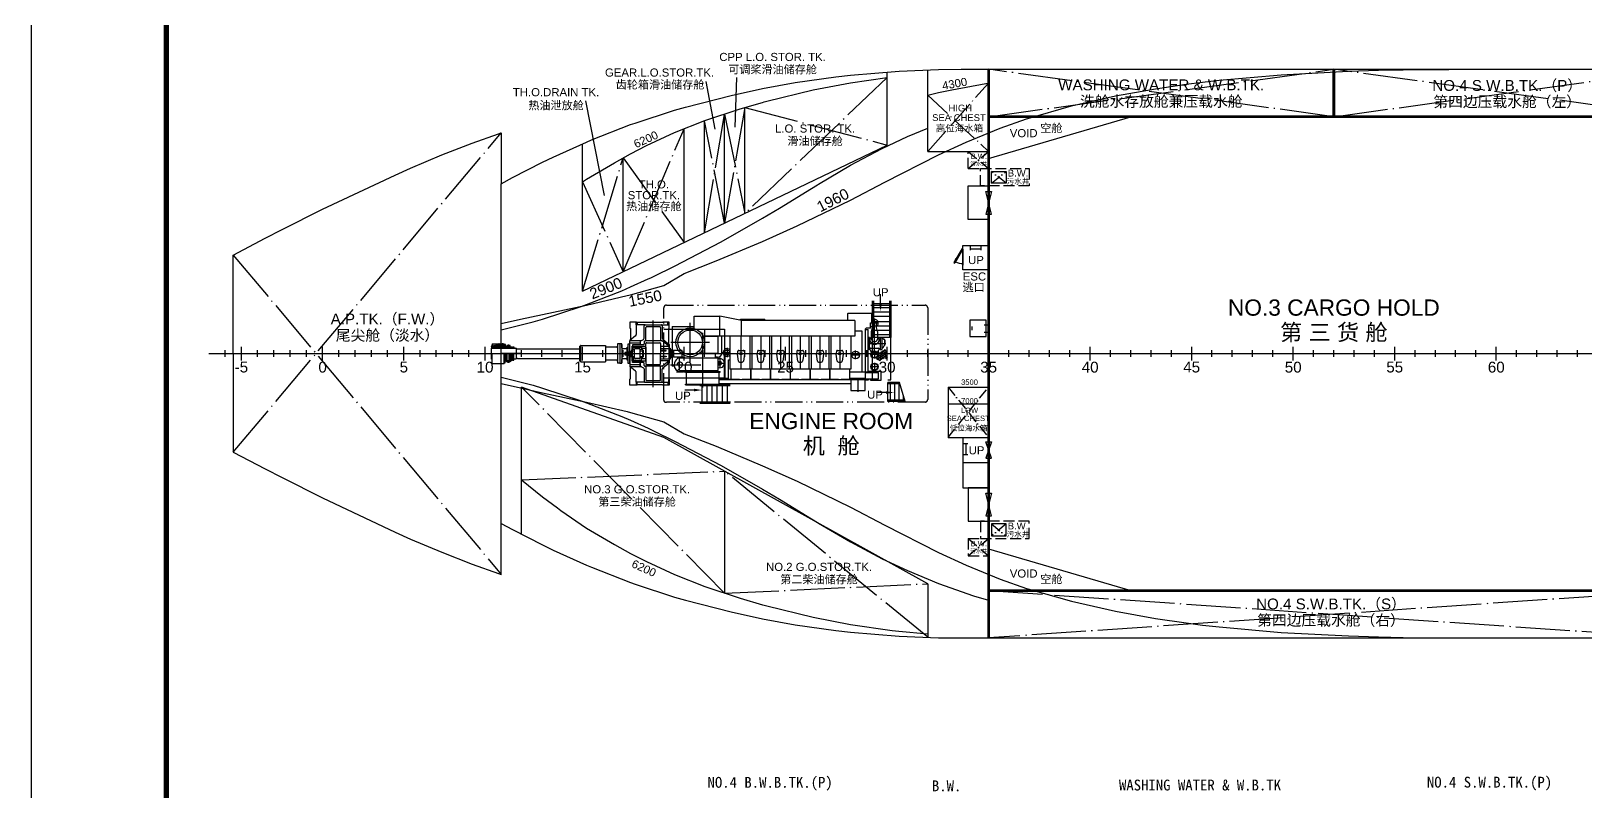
# Model space of a CAD drawing. Header units: millimetres. Extents: x 280824 to 534862, y -106960 to 12040.
# Drawn here: x 280924 to 338353, y -76458 to -48361 of the extents above; entities that cross this region are included whole.
import ezdxf
from ezdxf.enums import TextEntityAlignment as Align

# ---------------------------------------------------------------- set-up
doc = ezdxf.new("R2010")
doc.units = ezdxf.units.MM
doc.header["$LTSCALE"] = 200
for name, pattern in [('CENTER', [27.7, 25, -1, 0.7, -1]), ('CENTER102', [3.1, 2, -0.5, 0.1, -0.5]), ('CENTER105', [6.65, 5, -0.75, 0.15, -0.75]), ('CENTER110', [12.2, 10, -1, 0.2, -1]), ('DASHED102', [2.75, 2, -0.75]), ('DASHED103', [4, 3, -1]), ('PHANTOM105', [7.55, 5, -0.75, 0.15, -0.75, 0.15, -0.75]), ('PHANTOM110', [13.4, 10, -1, 0.2, -1, 0.2, -1]), ('S10', [0])]:
    doc.linetypes.add(name, pattern=pattern)
for name, color, linetype in [('01CONTINUOUS', 2, 'Continuous'), ('02DASHED', 1, 'DASHED103'), ('03CENTER', 3, 'CENTER110'), ('04PHANTOM', 4, 'PHANTOM110'), ('11TEXTE', 4, 'Continuous'), ('12TEXTC', 6, 'Continuous'), ('CENTER', 3, 'CENTER'), ('EQUIPMENT', 9, 'Continuous'), ('G_STAIR_RAILING', 3, 'Continuous'), ('MARKS', 130, 'Continuous'), ('TEXT-ENG', 7, 'Continuous')]:
    doc.layers.add(name, color=color, linetype=linetype)
doc.layers.add('AM_0', color=7, linetype='Continuous', lineweight=30)
doc.styles.add('SWISS721LIGHTBT', font='swissl.ttf')

# ---------------------------------------------------------------- blocks, each defined once
blk = doc.blocks.new('FRAME')
for p, q in [((-3600, -125), (-3600, 125)), ((-3000, -250), (-3000, 250)), ((-2400, -125), (-2400, 125)), ((-1800, -125), (-1800, 125)), ((-1200, -125), (-1200, 125)), ((-600, -125), (-600, 125)), ((0, -250), (0, 250)), ((600, -125), (600, 125)), ((1200, -125), (1200, 125)), ((1800, -125), (1800, 125)), ((2400, -125), (2400, 125)), ((3000, -250), (3000, 250)), ((3600, -125), (3600, 125)), ((4200, -125), (4200, 125)), ((4800, -125), (4800, 125)), ((5400, -125), (5400, 125)), ((6000, -250), (6000, 250)), ((6600, -125), (6600, 125)), ((7350, -125), (7350, 125)), ((8100, -125), (8100, 125)), ((8850, -125), (8850, 125)), ((9600, -250), (9600, 250)), ((10350, -125), (10350, 125)), ((11100, -125), (11100, 125)), ((11850, -125), (11850, 125)), ((12600, -125), (12600, 125)), ((13350, -250), (13350, 250)), ((14100, -125), (14100, 125)), ((14850, -125), (14850, 125)), ((15600, -125), (15600, 125)), ((16350, -125), (16350, 125)), ((17100, -250), (17100, 250)), ((17850, -125), (17850, 125)), ((18600, -125), (18600, 125)), ((19350, -125), (19350, 125)), ((20100, -125), (20100, 125)), ((20850, -250), (20850, 250)), ((21600, -125), (21600, 125)), ((22350, -125), (22350, 125)), ((23100, -125), (23100, 125)), ((23850, -125), (23850, 125)), ((24600, -250), (24600, 250)), ((25350, -125), (25350, 125)), ((26100, -125), (26100, 125)), ((26850, -125), (26850, 125)), ((27600, -125), (27600, 125)), ((28350, -250), (28350, 250)), ((29100, -125), (29100, 125)), ((29850, -125), (29850, 125)), ((30600, -125), (30600, 125)), ((31350, -125), (31350, 125)), ((32100, -250), (32100, 250)), ((32850, -125), (32850, 125)), ((33600, -125), (33600, 125)), ((34350, -125), (34350, 125)), ((35100, -125), (35100, 125)), ((35850, -250), (35850, 250)), ((36600, -125), (36600, 125)), ((37350, -125), (37350, 125)), ((38100, -125), (38100, 125)), ((38850, -125), (38850, 125)), ((39600, -250), (39600, 250)), ((40350, -125), (40350, 125)), ((41100, -125), (41100, 125)), ((41850, -125), (41850, 125)), ((42600, -125), (42600, 125)), ((43350, -250), (43350, 250)), ((44100, -125), (44100, 125)), ((44850, -125), (44850, 125)), ((45600, -125), (45600, 125)), ((46350, -125), (46350, 125))]:
    blk.add_line(p, q)
at = {"layer": '11TEXTE', "style": 'SWISS721LIGHTBT'}
for s, p in [('-5', (-3000, -500)), ('0', (0, -500)), ('5', (3000, -500)), ('10', (6000, -500)), ('15', (9600, -500)), ('20', (13350, -500)), ('25', (17100, -500)), ('30', (20850, -500)), ('35', (24600, -500)), ('40', (28350, -500)), ('45', (32100, -500)), ('50', (35850, -500)), ('55', (39600, -500)), ('60', (43350, -500))]:
    blk.add_text(s, height=400, dxfattribs=at).set_placement(p, align=Align.MIDDLE)
blk = doc.blocks.new('HATCH600')
for p, q in [((74, 137), (-61, 137)), ((0, -300), (0, 300)), ((0, 300), (600, 300)), ((518, -65), (518, 65)), ((600, 300), (600, -300)), ((74, -137), (-61, -137)), ((600, -300), (0, -300))]:
    blk.add_line(p, q)
blk = doc.blocks.new('STAIR1000')
for p, q in [((-700, 350), (0, 350)), ((-700, 300), (0, 300)), ((-596, 300), (-596, -300)), ((-431, 300), (-431, -300)), ((-267, 300), (-267, -300)), ((-102, 300), (-102, -300)), ((-700, -300), (0, -300)), ((-700, -350), (0, -350))]:
    blk.add_line(p, q)
blk = doc.blocks.new('GEARBOX-Z')
at = {"color": 9, "linetype": 'CENTER'}
for p, q in [((0, -1238.27419), (0, 1218.51123)), ((-1208.82083, 0), (1056.05856, 0))]:
    blk.add_line(p, q, dxfattribs=at)
at = {"linetype": 'S10'}
for points in [[(534.9997, 353.99766), (534.99894, 929.99984, -0.414214), (544.99894, 940), (550, 940), (550, 1165), (325, 1165), (325, 1160.00076, -0.414214), (314.99908, 1150.00076), (-564.93302, 1150.0679, -0.41619), (-575.0003, 1160.06776), (-575.00016, 1165), (-800, 1165), (-800, 940), (-795, 940, -0.414214), (-785, 930), (-785, 495.46876)], [(-279.73404, 1058.92152), (-584.6283, 1058.92152), (-584.6283, 699.67392, -0.216512), (-606.62812, 651.25138), (-804.82224, 478.1569)], [(-450.10254, 478.1569), (-420.09446, 478.1569, 0.137038), (-403.43628, 482.80976), (-336.65802, 523.2724, 0.262282), (-311.87912, 567.25952), (-311.87912, 1026.77658, -0.414214), (-279.73404, 1058.92152), (279.73388, 1058.92152, -0.414214), (311.87896, 1026.77658), (311.87896, 569.43512, 0.229491), (336.32324, 518.98194), (550, 341.5413)], [(-250, 466.10214), (-250, 965.05798, -0.414214), (-217.85508, 997.20292), (217.85492, 997.20292, -0.414214), (250, 965.05798), (250, 466.10214)], [(-897.0003, 180.0116), (-1038.83716, 180.01098, -0.414214), (-1075.00034, 216.17432), (-1075.00018, 355), (-1150.00004, 355), (-1150.00004, -355), (-1075.00018, -355), (-1075.00034, -216.17584, -0.414214), (-1038.83732, -180.01282), (-897.0003, -180.01252)], [(550, 269.21432), (320.64178, 459.17678, 0.168773), (300.71, 466.10214), (-281.87942, 466.102, 0.414214), (-311.87928, 436.102), (-311.87928, 359.99984, -0.414214), (-341.87942, 329.99984), (-707.5885, 330), (-707.5891, 269.21418)], [(-614.28436, -186.8431, -0.414214), (-640.0003, -161.12702), (-640.0003, 161.1264, -0.414214), (-614.28436, 186.8425), (-485.71624, 186.8425, -0.414214), (-460.0003, 161.1264), (-460.0003, -161.12702, -0.414214), (-485.71624, -186.8431), (-614.28436, -186.8431)], [(-249.99984, 241.0872), (-249.99984, 0), (-249.99984, 375.29282, -0.414214), (-224.2839, 401.00892), (224.2839, 401.00892, -0.414214), (250, 375.29282), (250, 0)], [(-249.99984, -241.08718), (-249.99984, -0.00008), (-249.99984, -375.29282, 0.414214), (-224.2839, -401.0089), (224.2839, -401.0089, 0.414214), (250, -375.29282), (250, 0)], [(-279.73404, -1058.92158), (-584.6283, -1058.92158), (-584.6283, -699.67392, 0.216513), (-606.62812, -651.25138), (-804.82224, -478.15674)], [(535, -353.99734), (535, -930.00008, 0.414214), (545, -940.00008), (549.99984, -940), (550, -1165), (324.99984, -1165), (324.99984, -1159.99962, 0.414214), (315.00016, -1149.99962), (-575.00016, -1149.96002), (-575.00016, -1164.95262), (-800, -1165), (-800.00016, -940), (-794.422, -940.00008), (-794.422, -940.00008), (-792.59084, -939.8165), (-791.65376, -939.56964), (-790.72254, -939.2118), (-789.81434, -938.74148), (-788.9469, -938.16108), (-788.13758, -937.47718), (-787.40224, -936.7004), (-786.75426, -935.84484), (-786.2037, -934.9273), (-785.75684, -933.96616), (-785.416, -932.98022), (-785.17982, -931.98768), (-785.04362, -931.00516), (-785.00016, -930.04708), (-785.00016, -495.4686)], [(550, -269.21432), (320.64178, -459.17678, -0.168774), (300.71, -466.10214), (-281.87942, -466.10198, -0.414214), (-311.87928, -436.10206), (-311.87928, -359.99992, 0.414214), (-341.87942, -329.99992), (-707.5885, -330.00008), (-707.5891, -269.21424)], [(-450.10254, -478.15674), (-420.09446, -478.15674, -0.13704), (-403.43628, -482.80976), (-336.65802, -523.27248, -0.262283), (-311.87912, -567.2596), (-311.87912, -1026.77658, 0.414214), (-279.73404, -1058.92158), (279.73388, -1058.9215, 0.414214), (311.87896, -1026.7765), (311.87896, -569.43512, -0.22949), (336.32324, -518.98186), (550, -341.54106)], [(-250, -466.10198), (-250, -965.05798, 0.414214), (-217.85508, -997.20298), (217.85492, -997.2029, 0.414214), (250, -965.0579), (250, -466.10198)]]:
    blk.add_lwpolyline(points, format="xyb", dxfattribs=at)
for points in [[(-584.6283, 1058.92136), (-584.6283, 1150), (-584.6283, 1058.92136)], [(-584.6283, 1058.92152), (-584.6283, 1150), (-555.69794, 1150), (-555.69794, 1058.92152), (-584.6283, 1058.92152)], [(506.06918, 1058.92182), (506.06918, 1155.35644), (534.99984, 1155.35644), (534.99984, 952.0543)], [(279.73388, 1058.92152), (534.99984, 1058.92152)], [(-1075.00018, 340.7367), (-1075.00034, -340.7373)], [(-850.00016, 44.99992), (-980.00016, 44.99992), (-980.00016, -45.00008), (-850.00016, -45.00008)], [(-897.00042, 44.99992), (-897.00042, 240), (-870.0003, 240), (-870.0003, 44.99992)], [(-804.82224, 52.23564), (-804.82224, 350), (-870.0003, 350), (-870.0003, 44.99992)], [(-804.0242, 52.23564), (-850.00016, 52.23594), (-850.00016, -52.2358), (-804.0242, -52.2358)], [(-804.82224, 52.23564), (-804.82224, 478.1569), (-450.10254, 478.1569), (-450.10254, 329.99984)], [(-804.82224, 399.63502), (-450.10254, 399.63502)], [(-804.0242, 0.00024), (-804.0242, 54.64654), (-801.61316, 57.0578)], [(-804.0242, 0.00024), (-804.0242, -54.64608), (-801.61316, -57.05742)], [(-783.93356, 0.00024), (-783.93356, 64.29008), (-788.5733, 72.3262), (-801.61316, 72.3262), (-801.61316, 0.00024)], [(-801.61316, 5.62524), (-783.93356, 5.62524)], [(-783.93356, 0.00024), (-783.93356, -64.28962), (-788.5733, -72.32582), (-801.61316, -72.32582), (-801.61316, 0.00024)], [(-788.5733, 72.3262), (-788.5733, 5.62524)], [(-771.87912, 62.2808), (-783.93356, 62.2808), (-783.93356, 0.00024)], [(-771.87912, -62.28034), (-783.93356, -62.28034), (-783.93356, 0.00024)], [(-767.86102, 64.29008), (-771.87912, 64.29008), (-771.87912, 0.00024)], [(-767.86102, -64.28962), (-771.87912, -64.28962), (-771.87912, 0.00024)], [(-743.75228, 100.45304), (-767.86102, 86.53366), (-767.86102, 0.00024)], [(-743.75228, -100.45266), (-767.86102, -86.53328), (-767.86102, 0.00024)], [(-719.64356, 136.61636), (-743.75228, 136.61636), (-743.75228, 0.00024)], [(-719.64356, -269.21456), (-719.64356, 269.21432)], [(-719.64356, 269.21432), (-249.99984, 269.21432)], [(-719.6434, 188.68058), (-694.24514, 188.68058)], [(-640.0003, 150.67932), (-719.6434, 150.67932), (-719.6434, -150.67954), (-640.0003, -150.67948)], [(-719.6434, 101.27366), (-640.0003, 101.27366)], [(-694.24514, 150.67932), (-694.24514, 241.0872), (-405.75576, 241.0872), (-405.75576, 150.67932)], [(-460.00016, -150.67948), (-359.54712, -150.67948), (-359.54712, 150.67932), (-460.00016, 150.67932)], [(-460.00016, 101.27366), (-359.54712, 101.27366)], [(-250, 188.68058), (-405.75576, 188.68058)], [(250, 269.21432), (552.4115, 269.21432), (552.4115, -269.21448), (250, -269.21448)], [(250, 188.68058), (552.4115, 188.68058)], [(250, 96.4351), (444.47724, 96.4351), (444.47724, 115.72204), (250, 115.72204), (250, 96.4351)], [(458.48404, 341.5413), (552.4115, 341.5413), (552.4115, -341.54), (458.48588, -341.54)], [(552.4115, 203.39904), (582.1457, 203.39904), (582.14492, -203.39828), (552.41104, -203.39828), (552.4115, 203.39904)], [(552.4115, 184.83398), (552.4115, 253.1421)], [(582.1457, 163.21746), (600.62896, 152.54608), (600.62852, -152.54562), (582.14492, -163.217)], [(600.62896, 126.25092), (604.64722, 126.25092), (604.64706, -126.25046), (600.62852, -126.25046)], [(604.64722, 124.24148), (700, 124.24118), (699.99954, -124.24134), (604.64706, -124.24134)], [(999.99984, 115), (699.9997, 115), (699.99954, -115), (999.9997, -115), (999.99984, 115)], [(-870.0003, -240.00008), (-897.00042, -240), (-897.00042, -45.00008)], [(-870.0003, -45.00008), (-870.0003, -350)], [(-870.0003, -45.00008), (-870.0003, -240.00008)], [(-870.0003, -350), (-804.82224, -350), (-804.82224, -52.2358)], [(-804.82224, -52.23572), (-804.82224, -478.15696), (-450.10254, -478.15696), (-450.10254, -329.99992)], [(-804.82224, -399.63494), (-450.10254, -399.63494)], [(-783.93356, -5.62538), (-801.61316, -5.62538)], [(-788.5733, -72.32582), (-788.5733, -5.62538)], [(-719.64356, -136.61628), (-743.75228, -136.61628), (-743.75228, -0.00008)], [(-719.6434, -101.27372), (-640.0003, -101.27364)], [(-719.6434, -188.6811), (-694.24514, -188.68102)], [(-719.6434, -269.21456), (-250.00016, -269.21448)], [(-694.24514, -150.67948), (-694.24514, -241.0878), (-405.75576, -241.0878), (-405.75576, -150.67948)], [(-460.00016, -101.27364), (-359.54712, -101.27364)], [(-450.10254, -356.86142), (-450.10268, -478.15674)], [(-250, -188.68102), (-405.75576, -188.68102)], [(250, -96.43494), (444.47724, -96.43494), (444.47724, -115.7219), (250, -115.7219), (250, -96.43494)], [(250, -188.68102), (552.4115, -188.68102)], [(-584.6283, -1058.92158), (-584.6283, -1150.00694), (-555.69794, -1150.00694), (-555.69794, -1058.92158), (-584.6283, -1058.92158)], [(279.73388, -1058.9215), (535, -1058.9215)], [(506.06934, -1058.92174), (506.06934, -1155.35652), (535, -1155.35652), (534.99984, -952.05436)]]:
    blk.add_lwpolyline(points, dxfattribs=at)
blk = doc.blocks.new('A$C685D6486')
at = {"xscale": 1.075}
blk.add_blockref('GEARBOX-Z', (1299, 1238), dxfattribs=at)
blk = doc.blocks.new('M43-Z')
at = {"linetype": 'ByBlock'}
for p, q in [((-1722, 1384), (-781, 1384)), ((-1722, 943), (-1722, 1384)), ((-781, 650), (-781, 1384)), ((17, 1223), (-781, 1384)), ((-21, 1273), (884, 1273)), ((-21, 1231), (-21, 1273)), ((4210, 1223), (17, 1223)), ((17, 650), (17, 1223)), ((884, 1223), (884, 1273)), ((3940, 1465), (3940, 1223)), ((4830, 1475), (3950, 1475)), ((4210, 1223), (4210, 650)), ((4830, 1135), (4830, 1475)), ((4830, 1223), (4860, 1241)), ((-2540, 1000), (-1722, 1000)), ((4210, 650), (-1397, 650)), ((-1393, 640), (-835, 640)), ((-835, 20), (-835, 640)), ((-711, 650), (-711, 15)), ((-711, 650), (-711, 15)), ((-405, 650), (-405, -580)), ((325, 650), (325, -580)), ((405, 650), (405, -580)), ((1055, 650), (1055, -580)), ((1135, 650), (1135, -580)), ((1785, 650), (1785, -580)), ((1865, 650), (1865, -580)), ((2515, 650), (2515, -580)), ((2595, 650), (2595, -580)), ((3245, 650), (3245, -580)), ((3325, 650), (3325, -580)), ((4055, 650), (4055, -580)), ((4210, 840), (4465, 840)), ((4465, 840), (4465, -689)), ((4465, 815), (4465, -584)), ((4585, 900), (4626, 937)), ((4585, 900), (4585, -689)), ((4585, 885), (4697, 885)), ((4792, 937), (4626, 937)), ((4697, -645), (4697, 885)), ((4747, 596), (4697, 596)), ((4747, 146), (4747, 596)), ((4792, 1135), (4830, 1135)), ((4792, 937), (4792, 1135)), ((4860, 984), (4792, 990)), ((4825, 813), (4860, 969)), ((4825, 813), (4825, 809)), ((4825, 535), (4825, 809)), ((4825, 535), (4825, 809)), ((4860, 971), (4860, 1120)), ((4860, 971), (4860, 970)), ((4860, 970), (4860, 970)), ((4860, 970), (4860, 969)), ((5010, 971), (5010, 1120)), ((5010, 970), (5010, 971)), ((5010, 969), (5010, 970)), ((5010, 970), (5010, 970)), ((5045, 813), (5010, 969)), ((5045, 813), (5045, 809)), ((5045, 809), (5045, 534)), ((5045, 809), (5045, 534)), ((5147, 596), (5147, 146)), ((5147, 596), (5204, 596)), ((5204, 596), (5204, 146)), ((-1519, 20), (-835, 20)), ((-935, -160), (-935, 20)), ((-120, 85), (-129, 17)), ((-80, 120), (80, 120)), ((120, 85), (129, 17)), ((610, 85), (601, 17)), ((650, 120), (810, 120)), ((850, 85), (859, 17)), ((1340, 85), (1331, 17)), ((1380, 120), (1540, 120)), ((1580, 85), (1589, 17)), ((2070, 85), (2061, 17)), ((2110, 120), (2270, 120)), ((2310, 85), (2319, 17)), ((2800, 85), (2791, 17)), ((2840, 120), (3000, 120)), ((3040, 85), (3049, 17)), ((3530, 85), (3521, 17)), ((3570, 120), (3730, 120)), ((3770, 85), (3779, 17)), ((4747, 146), (4697, 146)), ((4747, 551), (4771, 546)), ((4747, 191), (4785, 198)), ((4805, 201), (5068, 201)), ((5082, 200), (5068, 201)), ((5082, 200), (5147, 191)), ((5100, 544), (5147, 551)), ((5147, 146), (5204, 146)), ((5204, 555), (5242, 553)), ((5204, 191), (5242, 201)), ((5242, 553), (5306, 521)), ((5273, 293), (5242, 201)), ((5273, 293), (5306, 302)), ((5316, 521), (5306, 521)), ((5316, 302), (5306, 302)), ((5316, 302), (5316, 521)), ((5316, 497), (5316, 498)), ((5318, 496), (5316, 497)), ((5316, 326), (5318, 327)), ((5316, 326), (5316, 326)), ((5319, 494), (5318, 496)), ((5318, 327), (5319, 329)), ((5321, 493), (5319, 494)), ((5319, 329), (5321, 330)), ((5322, 492), (5321, 493)), ((5321, 330), (5322, 332)), ((5323, 490), (5322, 492)), ((5322, 332), (5323, 333)), ((5324, 489), (5323, 490)), ((5323, 333), (5324, 334)), ((5326, 488), (5324, 489)), ((5324, 334), (5326, 335)), ((5326, 488), (5326, 488)), ((5326, 336), (5326, 488)), ((5326, 335), (5326, 336)), ((-2466, -459), (-2540, -459)), ((-2265, -160), (-835, -160)), ((-2265, -620), (-2265, -160)), ((-861, -135), (-935, -135)), ((-835, -620), (-835, -160)), ((-457, -236), (-405, -236)), ((-457, -950), (-457, -236)), ((-90, -281), (-129, -19)), ((-50, -315), (50, -315)), ((129, -19), (90, -281)), ((640, -281), (601, -19)), ((680, -315), (780, -315)), ((859, -19), (820, -281)), ((1370, -281), (1331, -19)), ((1410, -315), (1510, -315)), ((1589, -19), (1550, -281)), ((2100, -281), (2061, -19)), ((2140, -315), (2240, -315)), ((2319, -19), (2280, -281)), ((2830, -281), (2791, -19)), ((2870, -315), (2970, -315)), ((3049, -19), (3010, -281)), ((3560, -281), (3521, -19)), ((3600, -315), (3700, -315)), ((3779, -19), (3740, -281)), ((-2265, -620), (-835, -620)), ((-2071, -675), (-2243, -675)), ((-2050, -660), (-760, -660)), ((-2050, -680), (-2050, -660)), ((-2050, -680), (-760, -680)), ((-2050, -1134), (-760, -1134)), ((-2050, -1154), (-2050, -1134)), ((-2010, -1134), (-2010, -680)), ((-952, -660), (-952, -620)), ((-800, -1134), (-800, -680)), ((-457, -915), (-800, -915)), ((4585, -965), (-800, -965)), ((4065, -1120), (-800, -1120)), ((-760, -680), (-760, -660)), ((-760, -1154), (-760, -1134)), ((-370, -955), (-452, -955)), ((4055, -580), (-405, -580)), ((-366, -580), (-366, -950)), ((-364, -719), (-366, -719)), ((-364, -744), (-366, -744)), ((-364, -915), (-366, -915)), ((-364, -950), (-364, -580)), ((-364, -951), (-364, -952)), ((-364, -952), (-364, -952)), ((-48, -955), (-359, -955)), ((360, -955), (48, -955)), ((364, -580), (364, -952)), ((364, -665), (366, -665)), ((366, -696), (364, -696)), ((366, -915), (364, -915)), ((364, -952), (364, -952)), ((366, -950), (366, -580)), ((366, -951), (366, -952)), ((366, -952), (366, -952)), ((682, -955), (371, -955)), ((1090, -955), (778, -955)), ((1094, -580), (1094, -952)), ((1094, -665), (1096, -665)), ((1096, -696), (1094, -696)), ((1096, -915), (1094, -915)), ((1094, -952), (1094, -952)), ((1096, -950), (1096, -580)), ((1096, -951), (1096, -952)), ((1096, -952), (1096, -952)), ((1412, -955), (1101, -955)), ((1820, -955), (1508, -955)), ((1795, -967), (1795, -965)), ((1824, -580), (1824, -952)), ((1824, -665), (1826, -665)), ((1826, -696), (1824, -696)), ((1826, -915), (1824, -915)), ((1824, -952), (1824, -952)), ((1826, -950), (1826, -580)), ((1826, -951), (1826, -952)), ((1826, -952), (1826, -952)), ((2142, -955), (1831, -955)), ((2550, -955), (2238, -955)), ((2554, -580), (2554, -952)), ((2554, -580), (2554, -952)), ((2554, -665), (2556, -665)), ((2554, -665), (2556, -665)), ((2556, -696), (2554, -696)), ((2556, -696), (2554, -696)), ((2556, -915), (2554, -915)), ((2556, -915), (2554, -915)), ((2554, -952), (2554, -952)), ((2554, -952), (2554, -952)), ((2556, -950), (2556, -580)), ((2556, -951), (2556, -952)), ((2556, -951), (2556, -952)), ((2556, -952), (2556, -952)), ((2556, -952), (2556, -952)), ((2872, -955), (2561, -955)), ((3280, -955), (2968, -955)), ((3284, -580), (3284, -952)), ((3284, -665), (3286, -665)), ((3286, -696), (3284, -696)), ((3286, -915), (3284, -915)), ((3284, -952), (3284, -952)), ((3286, -950), (3286, -580)), ((3286, -951), (3286, -952)), ((3286, -952), (3286, -952)), ((3602, -955), (3291, -955)), ((4009, -955), (3698, -955)), ((4014, -580), (4014, -952)), ((4691, -689), (4014, -689)), ((4585, -915), (4014, -915)), ((4014, -952), (4014, -952)), ((4065, -965), (4065, -1365)), ((4585, -689), (4585, -985)), ((4585, -695), (5077, -695)), ((4585, -935), (5077, -935)), ((4695, -985), (4585, -985)), ((4595, -1365), (4595, -985)), ((4691, -645), (4691, -695)), ((4691, -645), (5185, -645)), ((4695, -935), (4695, -985)), ((4790, -977), (4789, -935)), ((4790, -977), (5185, -977)), ((5077, -935), (5077, -695)), ((5185, -977), (5185, -645)), ((-2050, -1154), (-760, -1154)), ((4065, -1365), (4595, -1365))]:
    blk.add_line(p, q, dxfattribs=at)
at = {"color": 9, "linetype": 'CENTER'}
for p, q in [((4935, -39), (4935, 1293)), ((-1872, -301), (-1872, 1131)), ((-1405, -1254), (-1405, 771)), ((0, 650), (0, -580)), ((730, 650), (730, -580)), ((1460, 650), (1460, -580)), ((2190, 650), (2190, -580)), ((2920, 650), (2920, -580)), ((3650, 650), (3650, -580)), ((5088, 1120), (4792, 1120)), ((-1157, 415), (-2588, 415)), ((-678, 40), (-405, 40)), ((-510, 208), (-510, -128)), ((-405, 0), (4697, 0)), ((4235, -203), (4235, 118)), ((4685, 371), (5349, 371)), ((-2598, -416), (-1485, -416)), ((-835, -357), (-593, -357)), ((-781, -149), (-781, -530)), ((4068, -50), (4402, -50)), ((4330, -1410), (4330, -947))]:
    blk.add_line(p, q, dxfattribs=at)
blk.add_line((-2540, 1000), (-2540, -459))
at = {"linetype": 'ByBlock'}
for centre, radius in [((-1872, 415), 530), ((-1872, 415), 456), ((-510, 40), 90), ((0, 0), 40), ((730, 0), 40), ((1460, 0), 40), ((2190, 0), 40), ((2920, 0), 40), ((3650, 0), 40), ((4235, -50), 142), ((-781, -357), 44), ((-781, -357), 13.5)]:
    blk.add_circle(centre, radius, dxfattribs=at)
for centre, radius, start, end in [((3950, 1465), 10, 90, 180), ((4935, 1120), 142, 301.76639, 121.63727), ((4935, 1120), 75, 0, 180), ((4908, 502), 144, 125.2512, 186.26576), ((4962, 502), 144, 353.73424, 54.7488), ((-861, 15), 150, 270, 0), ((-510, 40), 142, 42.53398, 317.46602), ((0, 0), 130, 172.29795, 188.4787), ((-80, 80), 40, 90, 172.29795), ((80, 80), 40, 7.70205, 90), ((0, 0), 130, 351.5213, 7.70205), ((730, 0), 130, 172.29795, 188.4787), ((650, 80), 40, 90, 172.29795), ((810, 80), 40, 7.70205, 90), ((730, 0), 130, 351.5213, 7.70205), ((1460, 0), 130, 172.29795, 188.4787), ((1380, 80), 40, 90, 172.29795), ((1540, 80), 40, 7.70205, 90), ((1460, 0), 130, 351.5213, 7.70205), ((2190, 0), 130, 172.29795, 188.4787), ((2110, 80), 40, 90, 172.29795), ((2270, 80), 40, 7.70205, 90), ((2190, 0), 130, 351.5213, 7.70205), ((2920, 0), 130, 172.29795, 188.4787), ((2840, 80), 40, 90, 172.29795), ((3000, 80), 40, 7.70205, 90), ((2920, 0), 130, 351.5213, 7.70205), ((3650, 0), 130, 172.29795, 188.4787), ((3570, 80), 40, 90, 172.29795), ((3730, 80), 40, 7.70205, 90), ((3650, 0), 130, 351.5213, 7.70205), ((4935, 507), 172, 187.01708, 351.85855), ((4935, 178), 170, 174.35708, 6.33883), ((4805, 101), 100, 90, 101.76829), ((4935, 550), 111, 187.65515, 352.34485), ((-2187, -413), 280, 66.18987, 180.56217), ((-2219, -427), 249, 177.34064, 264.43548), ((-2034, -413), 264, 150.99454, 209.00546), ((-781, -357), 170, 251.47738, 108.52262), ((-781, -357), 63.5, 211.75805, 148.24195), ((-50, -275), 40, 188.4787, 270), ((50, -275), 40, 270, 351.5213), ((680, -275), 40, 188.4787, 270), ((780, -275), 40, 270, 351.5213), ((1410, -275), 40, 188.4787, 270), ((1510, -275), 40, 270, 351.5213), ((2140, -275), 40, 188.4787, 270), ((2240, -275), 40, 270, 351.5213), ((2870, -275), 40, 188.4787, 270), ((2970, -275), 40, 270, 351.5213), ((3600, -275), 40, 188.4787, 270), ((3700, -275), 40, 270, 351.5213), ((-2034, -413), 264, 231.37357, 262.08901), ((-2070, -481), 193, 269.96521, 276.06303), ((-2114, -440), 308, 314.57471, 324.37444), ((-452, -950), 4.5, 180, 270), ((-370, -950), 4.5, 270, 0), ((-359, -950), 4.5, 180, 270), ((360, -950), 4.5, 270, 0), ((371, -950), 4.5, 180, 270), ((1090, -950), 4.5, 270, 0), ((1101, -950), 4.5, 180, 270), ((1820, -950), 4.5, 270, 0), ((1831, -950), 4.5, 180, 270), ((2550, -950), 4.5, 270, 0), ((2550, -950), 4.5, 270, 0), ((2561, -950), 4.5, 180, 270), ((2561, -950), 4.5, 180, 270), ((3280, -950), 4.5, 270, 0), ((3291, -950), 4.5, 180, 270), ((4009, -950), 4.5, 270, 0)]:
    blk.add_arc(centre, radius, start, end, dxfattribs=at)
blk = doc.blocks.new('STAIR800')
for p, q in [((-350, -560), (-350, 0)), ((-300, -560), (-300, 0)), ((-300, -108), (300, -108)), ((-300, -298), (300, -298)), ((-300, -484), (300, -484)), ((300, -560), (300, 0)), ((350, -560), (350, 0))]:
    blk.add_line(p, q)
blk = doc.blocks.new('DIREC')
at = {"layer": 'TEXT-ENG'}
blk.add_line((0, 0), (0, -334), dxfattribs=at)
blk.add_solid([(-50, 0), (50, 0), (0, 300)], dxfattribs=at)
blk = doc.blocks.new('STAIR')
for p, q in [((350, 649), (-350, 441)), ((300, 582), (122, 582)), ((300, 635), (300, 0)), ((350, 649), (350, 0)), ((-350, 441), (-350, 0)), ((350, 0), (-350, 0)), ((-300, 456), (-300, 0)), ((300, 423), (-300, 423)), ((300, 265), (-300, 265)), ((300, 107), (-300, 107)), ((350, 0), (300, 0))]:
    blk.add_line(p, q)
blk = doc.blocks.new('FIL1')
at = {"layer": 'CENTER', "ltscale": 0.4}
for p, q in [((145.5, 0), (-145.5, 0)), ((0, 145.5), (0, -145.5))]:
    blk.add_line(p, q, dxfattribs=at)
at = {"layer": 'EQUIPMENT'}
for radius in [133.5, 120]:
    blk.add_circle((0, 0), radius, dxfattribs=at)
blk = doc.blocks.new('GT1')
at = {"color": 9}
for p, q in [((-7, -135), (-207, 65)), ((-200, 27), (-77, 151)), ((82, -134), (-173, 121)), ((-156, -19), (-18, 120)), ((-121, -73), (110, 158)), ((180, -142), (-112, 150)), ((-106, -148), (150, 108)), ((-1, -133), (147, 15)), ((236, -109), (11, 117)), ((147, 71), (68, 149)), ((-73, -158), (-123, -108)), ((86, -135), (195, -27)), ((159, -152), (238, -74))]:
    blk.add_line(p, q, dxfattribs=at)
blk = doc.blocks.new('LADDER400')
for p, q in [((-180, 200), (0, 200)), ((-120, 200), (-120, -200)), ((-180, -200), (0, -200))]:
    blk.add_line(p, q)
blk = doc.blocks.new('DOOR600')
at = {"color": 9, "linetype": 'Continuous'}
blk.add_line((0, 0), (-600, 0), dxfattribs=at)
at = {"linetype": 'Continuous'}
for p, q in [((-502, 330), (-520, 300)), ((0, 0), (-520, 300)), ((18, 30), (-502, 330)), ((18, 30), (0, 0))]:
    blk.add_line(p, q, dxfattribs=at)
for centre, radius, start, end in [((0, 0), 540, 150, 180), ((-384, 262), 20, 330, 150)]:
    blk.add_arc(centre, radius, start, end, dxfattribs=at)

msp = doc.modelspace()

# ---------------------------------------------------------------- hatches: boundary and pattern name
h = msp.add_hatch()
h.set_pattern_fill('ANSI31', color=256, scale=125.294118, angle=89.035, style=0)
h.set_pattern_definition([(134.035, (183217.124, -109115.542), (-11.2594826, -10.886456), [])])
edge = h.paths.add_edge_path()
edge.add_line((298400, -59958), (298385, -59958))
edge.add_line((298400, -59945), (298385, -59945))
edge.add_line((298375, -59958), (298385, -59958))
edge.add_line((298375, -59945), (298385, -59945))
edge.add_line((298368, -59945), (298375, -59945))
edge.add_line((298365, -59951), (298368, -59957))
edge.add_line((298365, -59951), (298368, -59945))
edge.add_line((298375, -59958), (298368, -59957))
edge.add_line((298400, -59958), (298400, -59987))
edge.add_line((298400, -59904), (298400, -59945))
edge.add_line((298033, -59987), (298400, -59987))
edge.add_line((298033, -59987), (298033, -60016))
edge.add_line((297928, -60016), (298033, -60016))
edge.add_line((297957, -59904), (298400, -59904))
edge.add_line((297928, -59983), (297928, -60016))
edge.add_line((297928, -59983), (297947, -59983))
edge.add_line((297947, -59983), (297957, -59966))
edge.add_line((297957, -59904), (297957, -59966))

# ---------------------------------------------------------------- linework, layer by layer
for p, q in [((305841, -50225), (306185, -51986)), ((306984, -50077), (306918, -51906)), ((301402, -50934), (302094, -54431)), ((304292, -57753), (305042, -57309)), ((305792, -59366), (305792, -60271)), ((306542, -59366), (306542, -60271)), ((287492, -60271), (427442, -60271)), ((297921, -60068), (297921, -60473)), ((297921, -60072), (298830, -60072)), ((297928, -59983), (297928, -60072)), ((297928, -59983), (297947, -59983)), ((297928, -60016), (298033, -60016)), ((297933, -59966), (297943, -59983)), ((297947, -59983), (297957, -59966)), ((297957, -59904), (298400, -59904)), ((297957, -59904), (297957, -59966)), ((297957, -60638), (297957, -60271)), ((298033, -59987), (298400, -59987)), ((298033, -59987), (298033, -60072)), ((298053, -59987), (298053, -60072)), ((298053, -60000), (298413, -60000)), ((298053, -60025), (298471, -60025)), ((298053, -60043), (298496, -60043)), ((298053, -60068), (298062, -60068)), ((298062, -60068), (298062, -60072)), ((298062, -60070), (298488, -60070)), ((298062, -60071), (298087, -60072)), ((298087, -60072), (298463, -60072)), ((298087, -60072), (298087, -60072)), ((299042, -60271), (298292, -60271)), ((298450, -59951), (298361, -59951)), ((298365, -59951), (298368, -59945)), ((298365, -59951), (298368, -59957)), ((298368, -59945), (298368, -59957)), ((298368, -59945), (298375, -59945)), ((298368, -59945), (298384, -59945)), ((298375, -59958), (298368, -59957)), ((298368, -59957), (298384, -59957)), ((298375, -59945), (298375, -59958)), ((298375, -59945), (298385, -59945)), ((298375, -59958), (298385, -59958)), ((298383, -59946), (298385, -59945)), ((298383, -59956), (298383, -59946)), ((298385, -59958), (298383, -59956)), ((298415, -59946), (298384, -59946)), ((298415, -59957), (298384, -59957)), ((298385, -59958), (298385, -59945)), ((298437, -59945), (298385, -59945)), ((298437, -59958), (298385, -59958)), ((298400, -59904), (298400, -59945)), ((298400, -59935), (298438, -59935)), ((298438, -59944), (298400, -59944)), ((298400, -59958), (298400, -59987)), ((298438, -59959), (298400, -59959)), ((298400, -60638), (298400, -60271)), ((298413, -59935), (298413, -59944)), ((298413, -59959), (298413, -60000)), ((298413, -60607), (298413, -60271)), ((298415, -59945), (298415, -59958)), ((298415, -59946), (298420, -59945)), ((298420, -59958), (298415, -59957)), ((298438, -59935), (298438, -59997)), ((298438, -59963), (298438, -59940)), ((298445, -59940), (298438, -59940)), ((298438, -59961), (298438, -59941)), ((298438, -59941), (298438, -59941)), ((298445, -59945), (298438, -59945)), ((298445, -59957), (298438, -59957)), ((298438, -59961), (298438, -59961)), ((298445, -59963), (298438, -59963)), ((298438, -60607), (298438, -60271)), ((298442, -60001), (298496, -60001)), ((298446, -59941), (298445, -59940)), ((298446, -59961), (298445, -59963)), ((298446, -59961), (298446, -59941)), ((298463, -60072), (298488, -60071)), ((298463, -60072), (298463, -60072)), ((298496, -60023), (298471, -60023)), ((298471, -60023), (298471, -60025)), ((298472, -60014), (298497, -60014)), ((298475, -60014), (298477, -60010)), ((298475, -60014), (298477, -60017)), ((298477, -60010), (298488, -60010)), ((298482, -60010), (298477, -60010)), ((298477, -60010), (298477, -60017)), ((298477, -60017), (298488, -60017)), ((298482, -60018), (298477, -60017)), ((298482, -60010), (298488, -60010)), ((298482, -60010), (298482, -60018)), ((298482, -60018), (298488, -60018)), ((298484, -59993), (298499, -59993)), ((298484, -59993), (298484, -60001)), ((298484, -60549), (298484, -60271)), ((298487, -60011), (298488, -60010)), ((298504, -60011), (298487, -60011)), ((298487, -60017), (298487, -60011)), ((298504, -60017), (298487, -60017)), ((298488, -60018), (298487, -60017)), ((298507, -60010), (298488, -60010)), ((298488, -60018), (298488, -60010)), ((298507, -60018), (298488, -60018)), ((298488, -60068), (298488, -60072)), ((298488, -60068), (298496, -60068)), ((298517, -60014), (298489, -60014)), ((298493, -59981), (298531, -59981)), ((298494, -60001), (298496, -60004)), ((298496, -59974), (298496, -59973)), ((298496, -59973), (298501, -59973)), ((298496, -59974), (298496, -59987)), ((298496, -59977), (298501, -59977)), ((298496, -59984), (298501, -59984)), ((298496, -59987), (298496, -59988)), ((298496, -59988), (298501, -59988)), ((298496, -60004), (298496, -60010)), ((298496, -60004), (298497, -60004)), ((298496, -60006), (298496, -60010)), ((298496, -60009), (298508, -60009)), ((298496, -60018), (298496, -60072)), ((298496, -60019), (298508, -60019)), ((298496, -60032), (298496, -60024)), ((298496, -60026), (298517, -60026)), ((298497, -60003), (298497, -60010)), ((298497, -60006), (298497, -60010)), ((298497, -60018), (298497, -60072)), ((298501, -59972), (298514, -59972)), ((298501, -59972), (298501, -59991)), ((298501, -59973), (298501, -59988)), ((298501, -59974), (298501, -59974)), ((298501, -59974), (298501, -59987)), ((298501, -59976), (298514, -59976)), ((298501, -59976), (298521, -59976)), ((298501, -59985), (298514, -59985)), ((298501, -59985), (298521, -59985)), ((298501, -59987), (298501, -59987)), ((298501, -60569), (298501, -60271)), ((298505, -59977), (298502, -59976)), ((298502, -59985), (298505, -59984)), ((298507, -60010), (298504, -60011)), ((298504, -60018), (298504, -60010)), ((298504, -60017), (298507, -60018)), ((298505, -59976), (298505, -59985)), ((298505, -59977), (298522, -59977)), ((298505, -59984), (298522, -59984)), ((298508, -60006), (298517, -60006)), ((298508, -60006), (298508, -60021)), ((298508, -60021), (298508, -60007)), ((298515, -60007), (298508, -60007)), ((298508, -60021), (298517, -60021)), ((298515, -60021), (298508, -60021)), ((298512, -60010), (298510, -60014)), ((298510, -60014), (298512, -60018)), ((298512, -60010), (298516, -60010)), ((298512, -60014), (298512, -60010)), ((298512, -60012), (298516, -60012)), ((298512, -60018), (298512, -60014)), ((298516, -60016), (298512, -60016)), ((298516, -60018), (298512, -60018)), ((298513, -59972), (298513, -59976)), ((298513, -59985), (298513, -59993)), ((298513, -59993), (298523, -59993)), ((298513, -60569), (298513, -60271)), ((298514, -59968), (298609, -59968)), ((298514, -59968), (298514, -59976)), ((298514, -59985), (298514, -59993)), ((298514, -60574), (298514, -60271)), ((298516, -60020), (298516, -60008)), ((298517, -59993), (298517, -60072)), ((298524, -59976), (298521, -59976)), ((298521, -59976), (298522, -59978)), ((298521, -59976), (298521, -59985)), ((298529, -59977), (298521, -59977)), ((298522, -59983), (298521, -59985)), ((298529, -59984), (298521, -59984)), ((298524, -59985), (298521, -59985)), ((298522, -59978), (298522, -59983)), ((298524, -59976), (298529, -59977)), ((298524, -59985), (298524, -59976)), ((298524, -59985), (298529, -59984)), ((298524, -59994), (298524, -60072)), ((298575, -60018), (298524, -60018)), ((298531, -59981), (298529, -59977)), ((298529, -59984), (298529, -59977)), ((298531, -59981), (298529, -59984)), ((298544, -59968), (298544, -59989)), ((298544, -59989), (298572, -59989)), ((298545, -59968), (298545, -60018)), ((298558, -59936), (298558, -60025)), ((298571, -59968), (298571, -60018)), ((298572, -59968), (298572, -59989)), ((298573, -59987), (298627, -59987)), ((298575, -60010), (298575, -60072)), ((298575, -60010), (298584, -60010)), ((298577, -60010), (298577, -60072)), ((298577, -60041), (298584, -60048)), ((298583, -59968), (298583, -60010)), ((298583, -60574), (298583, -60269)), ((298584, -59968), (298584, -60010)), ((298584, -60048), (298611, -60048)), ((298584, -60048), (298584, -60072)), ((298584, -60574), (298584, -60269)), ((298585, -60065), (298589, -60062)), ((298585, -60065), (298585, -60072)), ((298589, -60062), (298694, -60062)), ((298596, -60058), (298598, -60050)), ((298596, -60058), (298600, -60062)), ((298596, -60058), (298596, -60062)), ((298598, -60050), (298600, -60052)), ((298600, -60062), (298606, -60061)), ((298604, -60056), (298606, -60054)), ((298606, -60054), (298607, -60054)), ((298606, -60060), (298606, -60062)), ((298607, -60059), (298615, -60057)), ((298609, -59968), (298609, -60018)), ((298610, -59974), (298609, -59974)), ((298610, -59999), (298609, -59999)), ((298609, -60018), (298681, -60018)), ((298609, -60058), (298609, -60062)), ((298609, -60059), (298624, -60059)), ((298609, -60574), (298609, -60271)), ((298610, -60001), (298610, -59972)), ((298619, -59972), (298610, -59972)), ((298619, -59980), (298610, -59980)), ((298619, -59994), (298610, -59994)), ((298619, -60001), (298610, -60001)), ((298610, -60038), (298610, -60044)), ((298610, -60038), (298620, -60038)), ((298611, -60045), (298611, -60050)), ((298616, -60038), (298616, -60055)), ((298620, -59974), (298619, -59972)), ((298620, -59999), (298619, -60001)), ((298620, -59999), (298620, -59974)), ((298620, -60018), (298620, -60038)), ((298620, -60523), (298620, -60271)), ((298624, -60048), (298624, -60062)), ((298624, -60048), (298644, -60048)), ((298633, -60012), (298633, -60056)), ((298639, -60058), (298641, -60050)), ((298639, -60058), (298643, -60062)), ((298639, -60058), (298639, -60062)), ((298641, -60050), (298644, -60052)), ((298643, -60062), (298649, -60061)), ((298645, -60048), (298648, -60052)), ((298647, -60056), (298649, -60054)), ((298649, -60052), (298654, -60052)), ((298649, -60054), (298650, -60054)), ((298649, -60060), (298649, -60062)), ((298650, -60059), (298658, -60057)), ((298652, -60058), (298652, -60062)), ((298652, -60059), (298681, -60059)), ((298653, -60038), (298653, -60044)), ((298653, -60038), (298663, -60038)), ((298654, -60045), (298654, -60050)), ((298659, -60038), (298659, -60055)), ((298663, -60018), (298663, -60038)), ((298663, -60523), (298663, -60271)), ((298681, -60018), (298681, -60062)), ((298682, -60523), (298682, -60271)), ((298702, -60024), (298702, -60054)), ((298702, -60024), (298757, -60024)), ((298702, -60517), (298702, -60271)), ((298711, -60072), (298719, -60064)), ((298719, -60024), (298719, -60072)), ((298719, -60517), (298719, -60271)), ((298757, -60024), (298757, -60072)), ((298757, -60517), (298757, -60271)), ((298840, -60075), (298840, -60467)), ((298887, -60094), (301185, -60094)), ((301193, -60001), (301185, -60010)), ((301185, -60010), (301185, -60532)), ((301193, -60001), (301223, -60001)), ((301227, -59966), (301223, -59970)), ((301223, -59970), (301223, -60572)), ((301227, -59966), (302141, -59966)), ((302141, -59966), (302145, -59970)), ((302145, -59970), (302145, -60572)), ((302546, -60033), (302145, -60033)), ((302588, -59916), (302584, -59920)), ((302584, -59920), (302584, -60622)), ((302668, -59916), (302588, -59916)), ((306542, -61176), (306542, -60271)), ((297957, -60638), (298373, -60638)), ((298373, -60638), (298400, -60638)), ((298451, -60590), (298378, -60590)), ((298400, -60607), (298438, -60607)), ((298438, -60540), (298484, -60540)), ((298484, -60549), (298499, -60549)), ((298493, -60561), (298531, -60561)), ((298493, -60561), (298531, -60561)), ((298496, -60554), (298496, -60553)), ((298496, -60553), (298501, -60553)), ((298496, -60568), (298496, -60554)), ((298496, -60557), (298501, -60557)), ((298496, -60565), (298501, -60565)), ((298496, -60568), (298496, -60569)), ((298496, -60569), (298501, -60569)), ((298501, -60569), (298501, -60553)), ((298501, -60555), (298501, -60555)), ((298501, -60567), (298501, -60567)), ((298501, -60569), (298514, -60569)), ((298514, -60574), (298609, -60574)), ((298558, -60609), (298558, -60514)), ((298573, -60555), (298627, -60555)), ((298573, -60555), (298635, -60555)), ((298609, -60523), (298682, -60523)), ((298610, -60542), (298609, -60542)), ((298610, -60567), (298609, -60567)), ((298610, -60540), (298610, -60569)), ((298619, -60540), (298610, -60540)), ((298619, -60548), (298610, -60548)), ((298619, -60562), (298610, -60562)), ((298619, -60569), (298610, -60569)), ((298620, -60542), (298619, -60540)), ((298620, -60567), (298619, -60569)), ((298620, -60542), (298620, -60567)), ((298633, -60529), (298633, -60486)), ((298682, -60480), (298694, -60480)), ((298702, -60517), (298757, -60517)), ((298757, -60469), (298830, -60469)), ((298887, -60448), (301185, -60448)), ((301185, -60532), (301193, -60540)), ((301193, -60540), (301223, -60540)), ((301227, -60576), (301223, -60572)), ((301227, -60576), (302141, -60576)), ((302141, -60576), (302145, -60572)), ((302546, -60509), (302145, -60509)), ((302588, -60626), (302584, -60622)), ((302668, -60626), (302588, -60626)), ((312563, -61244), (312685, -61236)), ((304292, -62788), (305042, -63233)), ((315342, -64294), (316292, -64294))]:
    msp.add_line(p, q)
for points in [[(305042, -57309), (306227, -56850), (307942, -56126), (309214, -55557), (311192, -54602), (312464, -53934), (314442, -52928), (315461, -52461), (316722, -51943), (317692, -51602), (317739, -51587), (319351, -51124), (320981, -50755), (322461, -50489), (323589, -50323), (324192, -50246), (324801, -50175), (327095, -49973), (329578, -49841), (330692, -49805), (331607, -49787), (334984, -49771), (341292, -49771)], [(298292, -59399), (299465, -59100), (299817, -58997), (301241, -58531), (301442, -58459), (302738, -57947), (303067, -57807), (303713, -57515), (303812, -57469), (303919, -57418), (304692, -57040), (306408, -56141), (307942, -55269), (308566, -54896), (309748, -54173), (309969, -54038), (310014, -54010), (311192, -53315), (312361, -52695), (313299, -52254), (314042, -51945)], [(298292, -59165), (299001, -59000), (299817, -58826), (301442, -58480), (302940, -58128), (303067, -58095), (304292, -57753)], [(304292, -59366), (306542, -59366), (306543, -61176), (304293, -61176)], [(312685, -61236), (312685, -59671), (311985, -59671), (311985, -61236)], [(298292, -61143), (299465, -61441), (299817, -61545), (301241, -62010), (301442, -62083), (302738, -62594), (303067, -62735), (303713, -63027), (303812, -63073), (303919, -63124), (304692, -63501), (306408, -64401), (307942, -65272), (308566, -65646), (309748, -66369), (309969, -66503), (310014, -66532), (311192, -67227), (312361, -67846), (313299, -68287), (314442, -68763), (315737, -69216), (316292, -69373)], [(298292, -61377), (299001, -61541), (299817, -61715), (301442, -62061), (302940, -62414), (303067, -62447), (304292, -62788)], [(305042, -63233), (306227, -63692), (307942, -64416), (309214, -64984), (311192, -65940), (312464, -66607), (314442, -67613), (315461, -68080), (316722, -68598), (317692, -68940), (317739, -68955), (319351, -69418), (320981, -69787), (322461, -70053), (323589, -70219), (324192, -70296), (324801, -70366), (327095, -70569), (329578, -70700), (330692, -70736), (331607, -70755), (334984, -70771), (341292, -70771)]]:
    msp.add_lwpolyline(points)
for points in [[(316942, -53981), (316392, -53981), (316392, -53541), (316942, -53541)], [(316192, -55119), (316392, -55119), (316192, -54281), (316392, -54281)], [(316192, -64130), (316392, -64130), (316192, -63530), (316392, -63530)], [(316192, -65423), (316392, -65423), (316192, -66261), (316392, -66261)], [(316942, -66561), (316392, -66561), (316392, -67001), (316942, -67001)]]:
    msp.add_lwpolyline(points, close=True)
for points in [[(316492, -54431, 0, 0, 0), (316992, -54431, 200, 0, 0), (317492, -54431, 0, 0, 0)], [(316492, -54969, 0, 0, 0), (316992, -54969, 200, 0, 0), (317492, -54969, 0, 0, 0)], [(316492, -65573, 0, 0, 0), (316992, -65573, 200, 0, 0), (317492, -65573, 0, 0, 0)], [(316492, -66111, 0, 0, 0), (316992, -66111, 200, 0, 0), (317492, -66111, 0, 0, 0)]]:
    msp.add_lwpolyline(points, format="xyseb")
at = {"const_width": 2.51}
msp.add_lwpolyline([(298718, -60070, 1), (298715, -60070, 1), (298718, -60070)], format="xyb", close=True, dxfattribs=at)
for centre in [(298602, -60054), (298645, -60054)]:
    msp.add_circle(centre, 2.63)
for centre, radius, start, end in [((298437, -59944), 0.501, 269.99996, 345.77533), ((298437, -59958), 0.501, 360, 90.00003), ((298442, -59997), 4.18, 179.99999, 270), ((298441, -59943), 5.12, 325.61431, 25.60703), ((298427, -59951), 19.2, 342.41171, 17.58855), ((298441, -59960), 5.12, 334.3922, 34.38464), ((298499, -59975), 3.42, 154.38558, 214.38415), ((298509, -59981), 12.8, 162.41209, 197.58789), ((298499, -59986), 3.42, 145.61578, 205.61386), ((298496, -60003), 1.34, 359.99998, 89.99996), ((298499, -59991), 1.67, 270, 359.99998), ((298501, -59976), 0.334, 180.00001, 270.00005), ((298501, -59985), 0.334, 89.99996, 179.99999), ((298507, -60009), 0.334, 270, 360), ((298507, -60018), 0.334, 0.00001, 89.99996), ((298515, -60008), 0.835, 0.00001, 89.99996), ((298515, -60020), 0.835, 269.99994, 360), ((298523, -59994), 1, 359.99998, 89.99996), ((298607, -60060), 1.05, 89.99996, 179.99994), ((298607, -60050), 4.21, 270, 359.99999), ((298610, -60045), 1.05, 359.99999, 90.0157), ((298614, -60055), 2.1, 284.99986, 359.99931), ((298613, -59976), 6.4, 325.61525, 25.60649), ((298596, -59987), 23.9, 342.41025, 17.58878), ((298613, -59998), 6.4, 334.43401, 34.38853), ((298644, -60049), 0.835, 45.00044, 90.00062), ((298649, -60051), 0.835, 224.99986, 269.99978), ((298650, -60060), 1.05, 89.99996, 179.99994), ((298650, -60050), 4.21, 270, 359.99999), ((298653, -60045), 1.05, 359.99999, 89.99996), ((298657, -60055), 2.1, 284.99986, 359.99931), ((298694, -60054), 8.35, 270, 359.99999), ((298830, -60097), 25.1, 49.21296, 90), ((298887, -60031), 62.6, 229.21295, 270), ((302546, -59994), 38.4, 270, 359.99994), ((298499, -60555), 3.42, 154.38607, 214.38415), ((298509, -60561), 12.8, 162.41204, 197.58784), ((298499, -60567), 3.42, 145.61578, 205.61435), ((298499, -60550), 1.67, 359.99998, 89.99996), ((298613, -60544), 6.4, 325.61142, 25.56595), ((298596, -60555), 23.9, 342.41118, 17.58971), ((298613, -60566), 6.4, 334.39346, 34.38471), ((298694, -60488), 8.35, 359.99997, 89.99996), ((298830, -60444), 25.1, 270, 310.78704), ((298887, -60510), 62.6, 90, 130.78705), ((302546, -60547), 38.4, 359.99994, 89.99996)]:
    msp.add_arc(centre, radius, start, end)
at = {"layer": '01CONTINUOUS'}
for p, q in [((312542, -52571), (312542, -49875)), ((314042, -52801), (314042, -49795)), ((316292, -70771), (316292, -49771)), ((329042, -51521), (329042, -49771)), ((305792, -55811), (305792, -51673)), ((306542, -55451), (306542, -51423)), ((307292, -55091), (307292, -51181)), ((316292, -51521), (391292, -51521)), ((316292, -53061), (321542, -51521)), ((305042, -56171), (305042, -51970)), ((301292, -57971), (301292, -52526)), ((301292, -57971), (312542, -52571)), ((314042, -52801), (316292, -52801)), ((302792, -57251), (302792, -53043)), ((298292, -66541), (298292, -54000)), ((299042, -66942), (299042, -61509)), ((314792, -61509), (314792, -63366)), ((314792, -61509), (316292, -61509)), ((314792, -62128), (316292, -62128)), ((314792, -63366), (316292, -63366)), ((315342, -63366), (316292, -63366)), ((315342, -63366), (315342, -65223)), ((306542, -64613), (306542, -69119)), ((315342, -65223), (316292, -65223)), ((316292, -67481), (321542, -69021)), ((314042, -68771), (314042, -70746)), ((316292, -69021), (391292, -69021))]:
    msp.add_line(p, q, dxfattribs=at)
for points in [[(288392, -60271), (288392, -56631), (289574, -56009), (290192, -55689), (291692, -54939), (294368, -53682), (294942, -53424), (296092, -52931), (297212, -52495), (298192, -52150), (298292, -52116), (298292, -52240), (298292, -52722), (298292, -53236), (298292, -53782), (298292, -54000), (298711, -53768), (299817, -53204), (300212, -53014), (301442, -52458), (301627, -52380), (303067, -51814), (303231, -51755), (304692, -51282), (305095, -51166), (306783, -50733), (307942, -50481), (309150, -50259), (310643, -50048), (311192, -49987), (312990, -49837), (314442, -49779), (315278, -49771), (316292, -49771), (316292, -49771), (324192, -49771), (330692, -49771), (341292, -49771)], [(301292, -53930), (301442, -53828), (302467, -53220), (303067, -52893), (303661, -52587), (304692, -52109), (305805, -51668), (307110, -51234), (307942, -50993), (308002, -50976), (308097, -50950), (309816, -50534), (311192, -50272), (312542, -50077)], [(314042, -50732), (314442, -50631), (314929, -50527), (316184, -50294), (316292, -50278)], [(316292, -55319), (315542, -55319), (315542, -54081), (316292, -54081)], [(316292, -57176), (315342, -57176), (315342, -56276), (316292, -56276)], [(288392, -60271), (288392, -63911), (289574, -64532), (290192, -64852), (291692, -65603), (294368, -66860), (294942, -67118), (296092, -67610), (297212, -68047), (298192, -68392), (298292, -68426), (298292, -68302), (298292, -67819), (298292, -67306), (298292, -66759), (298292, -66541), (298711, -66773), (299817, -67337), (300212, -67527), (301442, -68083), (301627, -68161), (303067, -68728), (303231, -68786), (304692, -69260), (305095, -69376), (306783, -69809), (307942, -70061), (309150, -70282), (310643, -70493), (311192, -70555), (312990, -70704), (314442, -70762), (315278, -70771), (316292, -70771), (316292, -70771), (324192, -70771), (330692, -70771), (341292, -70771)], [(314042, -68771), (304292, -63366), (299042, -61509)], [(299042, -64937), (299817, -65560), (300364, -65971), (300490, -66063), (301442, -66713), (302467, -67322), (303067, -67649), (303661, -67954), (304692, -68432), (305805, -68874), (307110, -69307), (307942, -69549), (308002, -69565), (308097, -69591), (309816, -70008), (311192, -70270), (312732, -70492), (312977, -70521), (314042, -70624)], [(316292, -65223), (315542, -65223), (315542, -66461), (316292, -66461)]]:
    msp.add_lwpolyline(points, dxfattribs=at)
at = {"layer": '02DASHED', "color": 6, "linetype": 'DASHED102'}
for p, q in [((315542, -53441), (315542, -52801)), ((315542, -53441), (316292, -53441)), ((315542, -67101), (316292, -67101)), ((315542, -67101), (315542, -67741)), ((315542, -67741), (316292, -67741))]:
    msp.add_line(p, q, dxfattribs=at)
for points in [[(317792, -54081), (315992, -54081), (315992, -53441), (317792, -53441), (317792, -54081)], [(317792, -66461), (315992, -66461), (315992, -67101), (317792, -67101), (317792, -66461)]]:
    msp.add_lwpolyline(points, dxfattribs=at)
at = {"layer": '03CENTER'}
for p, q in [((329042, -51521), (316292, -49771)), ((316292, -51521), (329042, -49771)), ((329042, -51521), (341792, -49771)), ((341792, -51521), (329042, -49771)), ((312542, -50077), (307292, -55091)), ((305792, -55811), (306542, -51423)), ((306542, -55451), (305792, -51673)), ((307292, -51181), (306542, -55451)), ((306542, -51423), (307292, -55091)), ((307292, -51181), (312542, -52571)), ((288392, -63911), (298292, -52116)), ((302792, -57251), (305042, -51970)), ((301292, -57971), (302792, -53043)), ((302792, -53043), (305042, -56171)), ((301292, -53930), (302792, -57251)), ((288392, -56631), (298292, -68426)), ((306542, -69119), (299042, -61509)), ((299042, -64937), (306542, -64613)), ((314042, -70746), (306542, -64613)), ((306542, -69119), (314042, -68771)), ((341792, -69021), (316292, -70771)), ((316292, -69021), (341792, -70771))]:
    msp.add_line(p, q, dxfattribs=at)
at = {"layer": '03CENTER', "linetype": 'CENTER105'}
for p, q in [((314042, -52801), (316292, -50278)), ((314042, -50732), (316292, -52801))]:
    msp.add_line(p, q, dxfattribs=at)
at = {"layer": '03CENTER', "linetype": 'CENTER102'}
for p, q in [((315542, -53441), (316292, -52801)), ((315542, -52801), (316292, -53441)), ((316392, -53981), (316942, -53541)), ((316942, -53981), (316392, -53541)), ((314792, -63366), (316292, -61509)), ((314792, -61509), (316292, -63366)), ((316392, -66561), (316942, -67001)), ((316942, -66561), (316392, -67001)), ((315542, -67101), (316292, -67741)), ((315542, -67741), (316292, -67101))]:
    msp.add_line(p, q, dxfattribs=at)
at = {"layer": '04PHANTOM', "linetype": 'PHANTOM105'}
msp.add_lwpolyline([(313942, -62061), (304392, -62061, -0.491149), (304292, -61996), (304292, -58581, -0.414214), (304392, -58481), (313942, -58481, -0.414214), (314042, -58581), (314042, -61961, -0.414214)], format="xyb", close=True, dxfattribs=at)
at = {"layer": 'AM_0'}
msp.add_line((280924, 11940), (280924, -106860), dxfattribs=at)
at = {"layer": 'AM_0', "const_width": 200}
msp.add_lwpolyline([(285924, 9940), (285924, -104860), (532762, -104860), (532762, 9940), (285824, 9940)], dxfattribs=at)
at = {"layer": 'MARKS', "const_width": 100}
for points in [[(316292, -49771), (316292, -70771)], [(329042, -49771), (329042, -51521)], [(391292, -51521), (316292, -51521)], [(391292, -69021), (316292, -69021)]]:
    msp.add_lwpolyline(points, dxfattribs=at)

# ---------------------------------------------------------------- block references
for name, p, rotation in [('DOOR600', (315342, -56409), 90), ('DIREC', (312299, -58406), 180), ('STAIR800', (306182, -61746), 270), ('STAIR800', (306742, -61746), 270), ('STAIR', (312563, -61691), 270), ('DIREC', (305405, -61617), 270), ('DIREC', (312504, -61708), 270)]:
    msp.add_blockref(name, p, dxfattribs=dict(rotation=rotation))
at = {"xscale": 0.9600000000209548, "rotation": 270}
for p in [(312335, -58999), (312335, -59671)]:
    msp.add_blockref('STAIR1000', p, dxfattribs=at)
for name, p in [('A$C685D6486', (302604, -61509)), ('M43-Z', (307142, -60271)), ('FRAME', (291692, -60271)), ('FIL1', (312077, -60310)), ('FIL1', (312077, -60755))]:
    msp.add_blockref(name, p)
at = {"xscale": 0.9239999999990687, "yscale": 1.399999999994179, "zscale": 1.4, "rotation": 90}
msp.add_blockref('GT1', (312330, -60347), dxfattribs=at)
at = {"layer": 'G_STAIR_RAILING'}
for p, rotation in [((315817, -56276), 90), ((315342, -63809), 180)]:
    msp.add_blockref('LADDER400', p, dxfattribs=dict(at, rotation=rotation))
at = {"layer": 'G_STAIR_RAILING', "xscale": -1}
msp.add_blockref('HATCH600', (316203, -59341), dxfattribs=at)

# ---------------------------------------------------------------- texts
at = {"layer": '11TEXTE', "style": 'SWISS721LIGHTBT'}
for s, height, p in [('CPP L.O. STOR. TK.', 300, (308312, -49315)), ('GEAR.L.O.STOR.TK.', 300, (304136, -49891)), ('TH.O.DRAIN TK.', 300, (300314, -50616)), ('WASHING WATER & W.B.TK.', 400, (322667, -50346)), ('NO.4 S.W.B.TK.（P）', 400, (335446, -50360)), ('HIGH', 250, (315246, -51202)), ('SEA CHEST', 250, (315196, -51556)), ('L.O. STOR. TK.', 300, (309882, -51959)), ('VOID', 300, (317586, -52129)), ('B.W.', 200, (315927, -52982)), ('TH.O.', 300, (303928, -54020)), ('B.W.', 250, (317378, -53606)), ('STOR.TK.', 300, (303928, -54420)), ('UP', 300, (315825, -56816)), ('ESC', 300, (315769, -57421)), ('UP', 300, (312304, -58007)), ('NO.3 CARGO HOLD', 600, (329042, -58571)), ('A.P.TK.（F.W.）', 400, (294088, -58985)), ('3500', 200, (315586, -61326)), ('UP', 300, (304999, -61830)), ('UP', 300, (312096, -61787)), ('7000', 200, (315586, -62015)), ('ENGINE ROOM', 600, (310478, -62761)), ('SEA CHEST', 200, (315537, -62661)), ('LOW', 200, (315586, -62366)), ('UP', 300, (315846, -63843)), ('NO.3 G.O.STOR.TK.', 300, (303307, -65282)), ('B.W.', 250, (317378, -66636)), ('B.W.', 200, (315927, -67286)), ('NO.2 G.O.STOR.TK.', 300, (310027, -68147)), ('VOID', 300, (317586, -68392)), ('NO.4 S.W.B.TK.（S）', 400, (328938, -69509))]:
    msp.add_text(s, height=height, dxfattribs=at).set_placement(p, align=Align.MIDDLE)
for s, height, rotation, p in [('4300', 300, 10.35399, (315036, -50302)), ('6200', 300, 24.57381, (303630, -52359)), ('1960', 400, 26.74912, (310538, -54604)), ('2900', 400, 21.95748, (302154, -57857)), ('1550', 400, 11.23113, (303603, -58229)), ('6200', 300, 335.42619, (303561, -68197))]:
    msp.add_text(s, height=height, rotation=rotation, dxfattribs=at).set_placement(p, align=Align.MIDDLE)
at = {"layer": '11TEXTE'}
for s, p in [('NO.4 B.W.B.TK.(P)', (305909, -76424)), ('B.W.', (314196, -76554)), ('WASHING WATER & W.B.TK', (321106, -76525)), ('NO.4 S.W.B.TK.(P)', (332480, -76418))]:
    msp.add_text(s, height=400, dxfattribs=at).set_placement(p, align=Align.BOTTOM_LEFT)
at = {"layer": '12TEXTC', "style": 'SWISS721LIGHTBT'}
for s, height, p in [('可调桨滑油储存舱', 300, (308312, -49765)), ('齿轮箱滑油储存舱', 300, (304158, -50327)), ('热油泄放舱', 300, (300314, -51092)), ('洗舱水存放舱兼压载水舱', 400, (322667, -50946)), ('第四边压载水舱（左）', 400, (335446, -50960)), ('滑油储存舱', 300, (309882, -52409)), ('高位海水箱', 250, (315213, -51942)), ('空舱', 300, (318610, -51931)), ('污水井', 150, (315927, -53253)), ('污水井', 200, (317378, -53906)), ('热油储存舱', 300, (303928, -54820)), ('逃口', 300, (315740, -57809)), ('第 三 货 舱', 600, (329042, -59471)), ('尾尖舱（淡水）', 400, (294088, -59585)), ('低位海水箱', 200, (315553, -63013)), ('机  舱', 600, (310478, -63661)), ('第三柴油储存舱', 300, (303307, -65732)), ('污水井', 200, (317378, -66936)), ('污水井', 150, (315927, -67557)), ('第二柴油储存舱', 300, (310027, -68597)), ('空舱', 300, (318610, -68590)), ('第四边压载水舱（右）', 400, (328938, -70109))]:
    msp.add_text(s, height=height, dxfattribs=at).set_placement(p, align=Align.MIDDLE)

doc.saveas('drawing.dxf')
